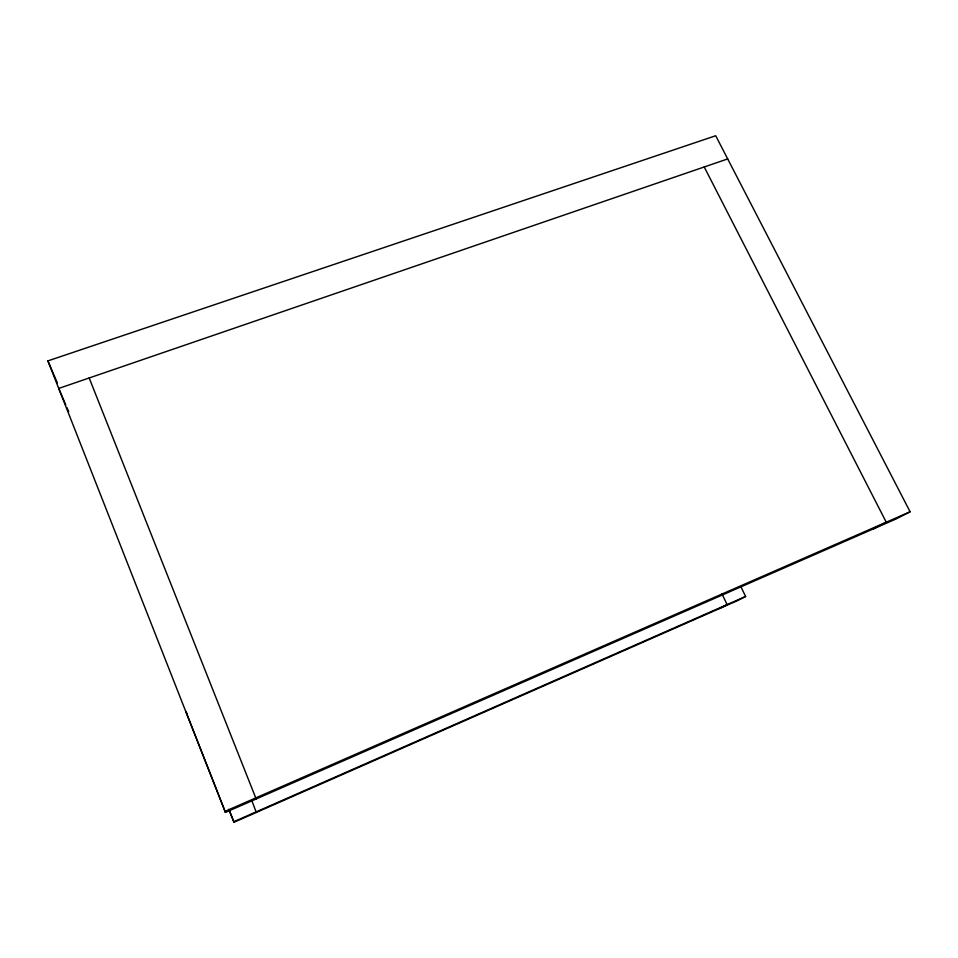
<?xml version="1.0" encoding="UTF-8"?>
<svg xmlns="http://www.w3.org/2000/svg" width="958" height="958" viewBox="0 0 958 958"><rect width="100%" height="100%" fill="white"/><g stroke="black" fill="none" stroke-linecap="round" stroke-linejoin="round"><path stroke-width="1.44" d="M719.614 608.498L727.122 604.606L721.973 593.912M872.87 529.127L886.246 522.206L704.226 166.967M741.097 587.158L745.611 596.463L737.84 600.474L234.015 822.263L228.711 809.318M910.1 511.776L896.293 518.877L225.453 812.408L47.9 360.891L715.71 135.737L910.1 511.776L224.675 811.51M233.608 821.796L745.611 596.463M727.697 158.92L58.701 388.433L65.767 404.827M187.217 714.129L185.864 711.507L225.453 812.408M66.94 407.569L68.701 411.665M47.9 360.891L57.288 382.829M89.19 377.979L256.169 798.972M251.906 800.792L256.289 812.456M229.657 811.163L234.015 822.263"/></g></svg>
